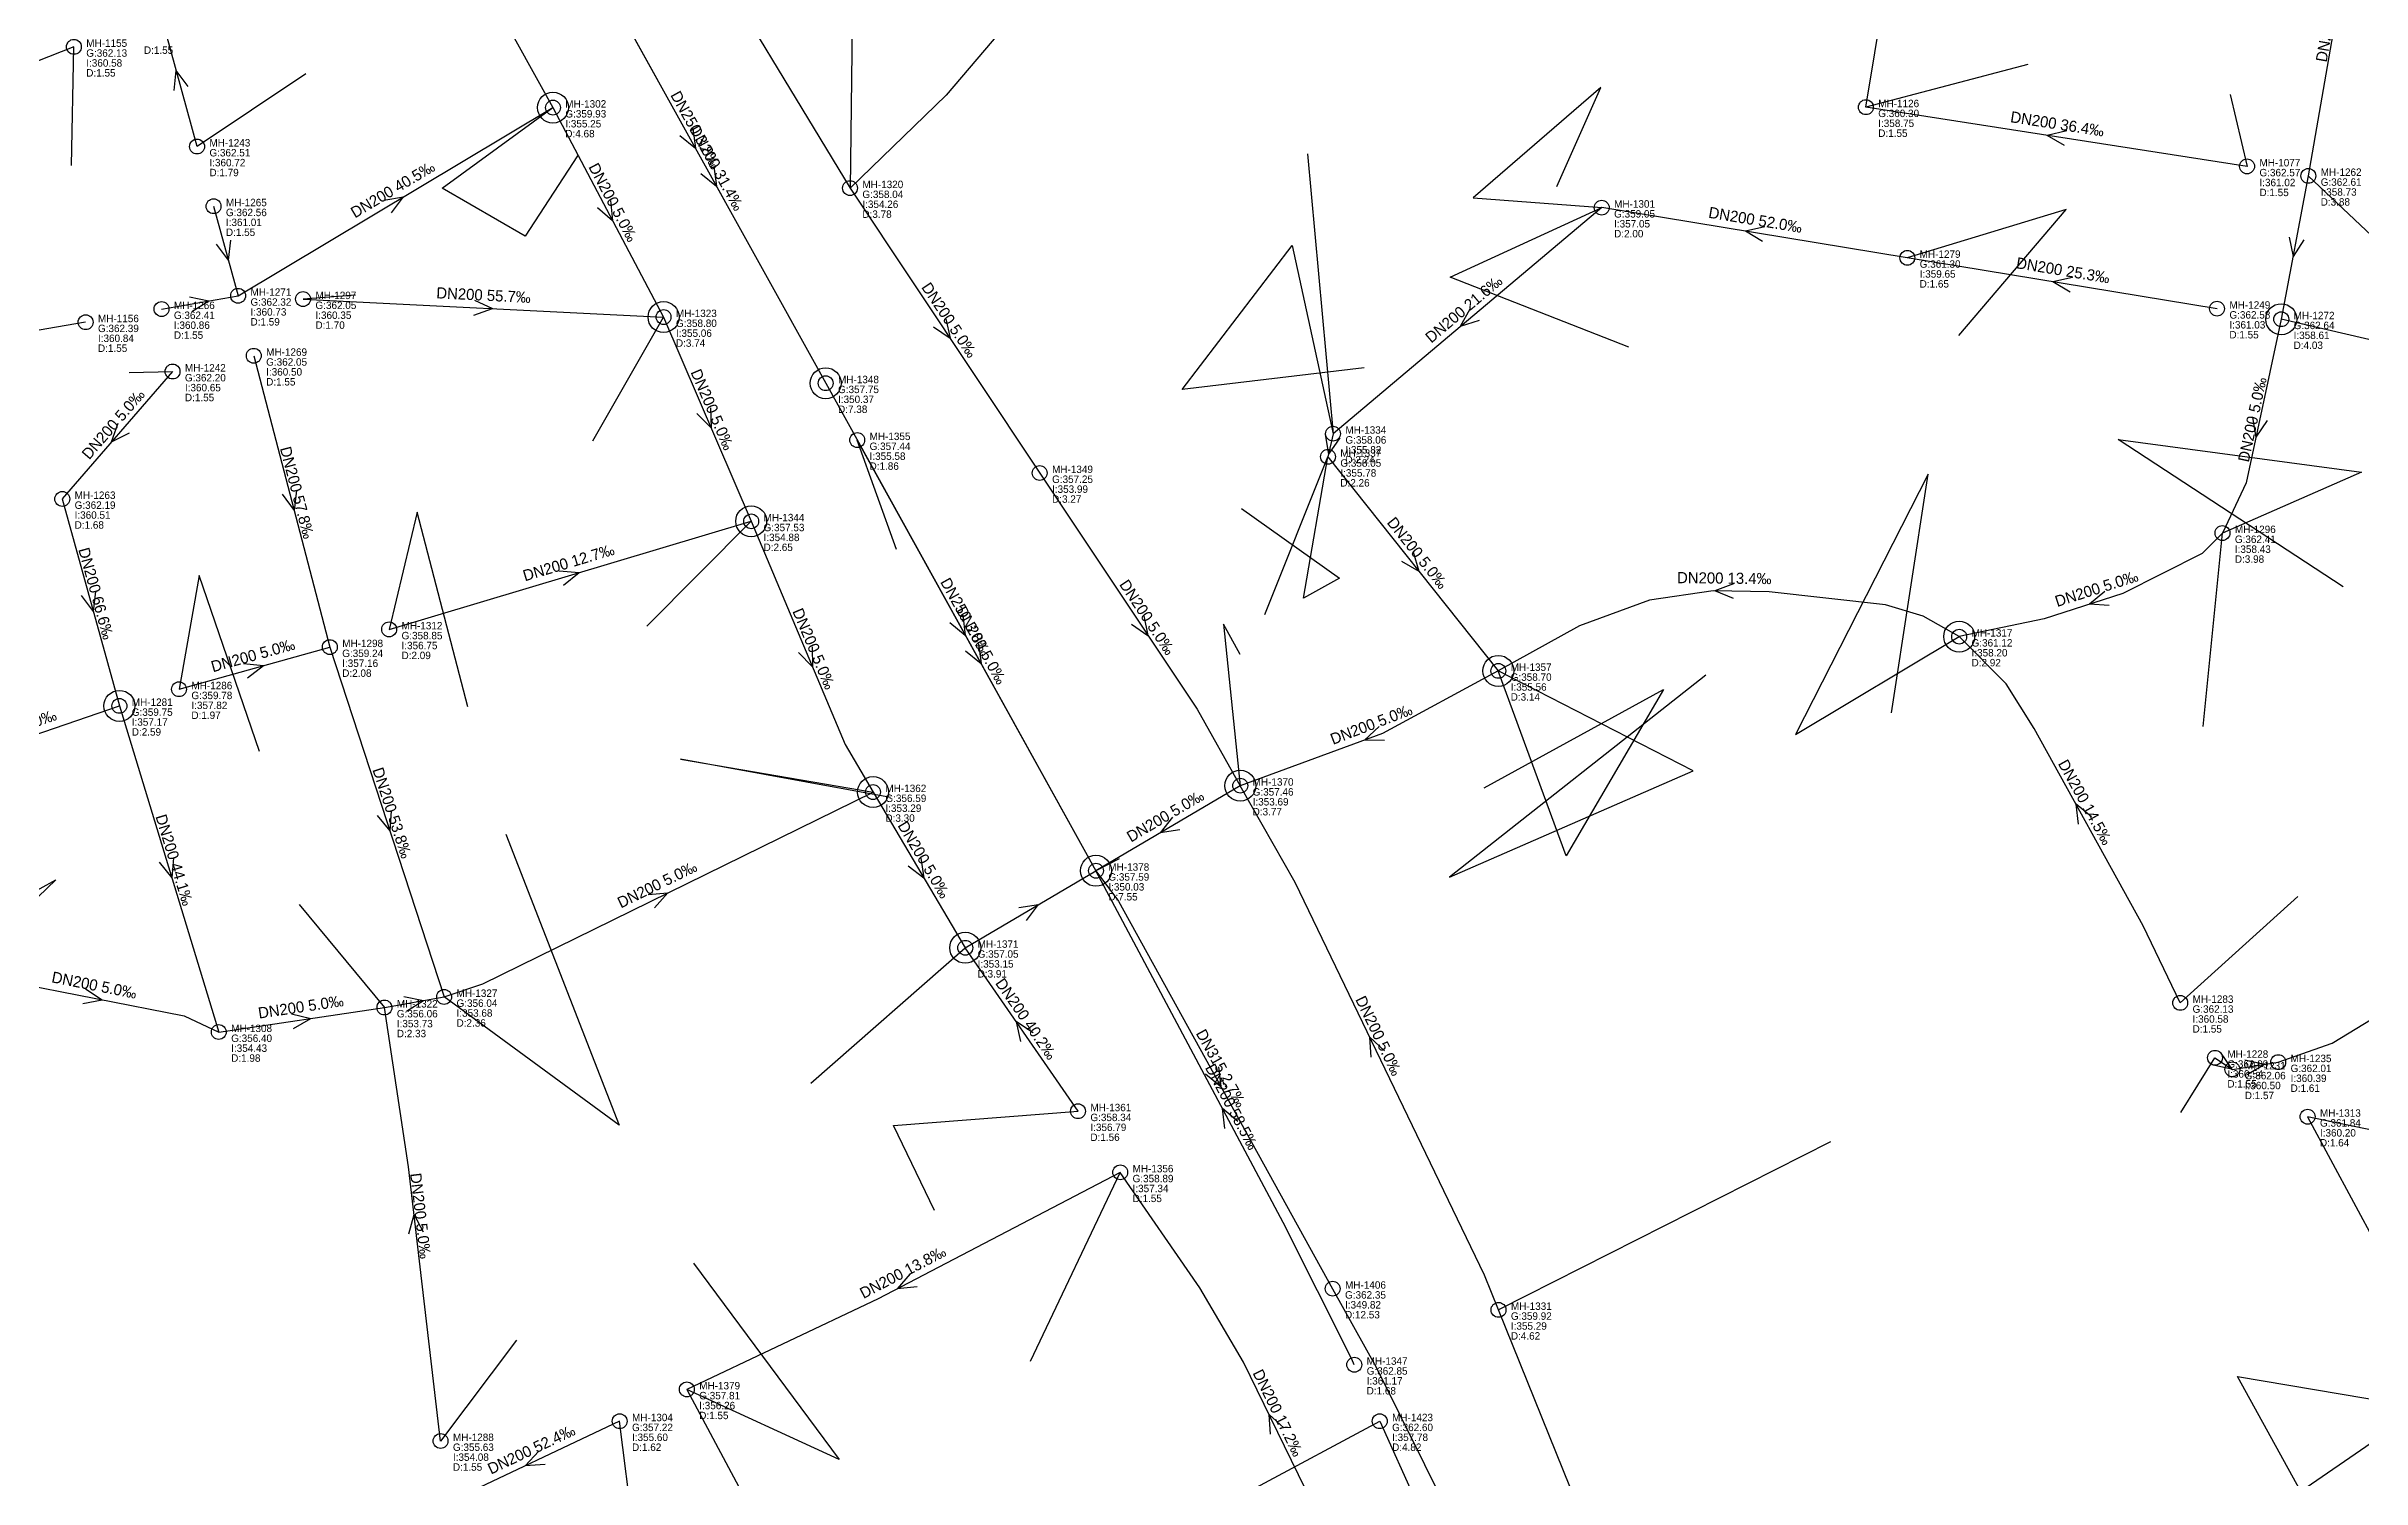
# Model space of a CAD drawing. Header units: metres. Extents: x 449900 to 451990, y 2566732 to 2570847.
# Drawn here: x 450203.5 to 450577.4, y 2568299 to 2568530.3 of the extents above; entities that cross this region are included whole.
import ezdxf
from ezdxf.enums import TextEntityAlignment as Align

# ---------------------------------------------------------------- set-up
doc = ezdxf.new("R2010")
doc.units = ezdxf.units.M
for name, color, linetype in [('SEW-DROP', 6, 'Continuous'), ('SEW-LABEL', 2, 'Continuous'), ('SEW-MH', 7, 'Continuous'), ('SEW-MH-LABEL', 8, 'Continuous'), ('SEW-PIPE-DN200', 3, 'Continuous'), ('SEW-PIPE-DN250', 4, 'Continuous'), ('SEW-PIPE-DN315', 5, 'Continuous'), ('SEW-RIDER', 8, 'Continuous')]:
    doc.layers.add(name, color=color, linetype=linetype)

msp = doc.modelspace()

# ---------------------------------------------------------------- linework, layer by layer
at = {"layer": 'SEW-DROP'}
for centre in [(450285.32, 2568520.36), (450303.18, 2568486.55), (450564.41, 2568486.2), (450329.36, 2568475.87), (450317.33, 2568453.58), (450512.4, 2568434.96), (450437.98, 2568429.43), (450215.31, 2568423.78), (450337.01, 2568409.87), (450396.31, 2568410.9), (450396.31, 2568410.9), (450373.01, 2568397.17), (450373.01, 2568397.17), (450373.01, 2568397.17), (450373.01, 2568397.17), (450351.9, 2568384.73)]:
    msp.add_circle(centre, 2.5, dxfattribs=at)
at = {"layer": 'SEW-LABEL'}
for p, q in [((450224.13, 2568523.12), (450224.49, 2568526.33)), ((450226.44, 2568523.75), (450224.49, 2568526.33)), ((450305.83, 2568515.84), (450308.33, 2568513.79)), ((450307.93, 2568517), (450308.33, 2568513.79)), ((450529.78, 2568516.61), (450526.63, 2568515.88)), ((450529.41, 2568514.23), (450526.63, 2568515.88)), ((450309.22, 2568509.71), (450311.73, 2568507.67)), ((450311.32, 2568510.88), (450311.73, 2568507.67)), ((450258, 2568505.43), (450261.19, 2568505.94)), ((450259.23, 2568503.37), (450261.19, 2568505.94)), ((450294.61, 2568505.34), (450294.95, 2568502.13)), ((450292.49, 2568504.22), (450294.95, 2568502.13)), ((450481.02, 2568501.1), (450477.87, 2568500.4)), ((450230.94, 2568498.34), (450232.89, 2568495.76)), ((450233.25, 2568498.98), (450232.89, 2568495.76)), ((450480.63, 2568498.73), (450477.87, 2568500.4)), ((450565.69, 2568499.47), (450566.31, 2568496.3)), ((450568.05, 2568499.02), (450566.31, 2568496.3)), ((450226.61, 2568489.84), (450229.77, 2568489.17)), ((450530.71, 2568492.95), (450527.55, 2568492.25)), ((450530.32, 2568490.58), (450527.55, 2568492.25)), ((450227.02, 2568487.47), (450229.77, 2568489.17)), ((450272.52, 2568486.88), (450275.57, 2568487.93)), ((450272.63, 2568489.28), (450275.57, 2568487.93)), ((450348.77, 2568486.28), (450349.44, 2568483.12)), ((450433.36, 2568487.85), (450431.83, 2568485)), ((450434.9, 2568486.01), (450431.83, 2568485)), ((450346.77, 2568484.95), (450349.44, 2568483.12)), ((450308.56, 2568470.97), (450310.85, 2568468.69)), ((450310.77, 2568471.92), (450310.85, 2568468.69)), ((450215.06, 2568469.39), (450214, 2568466.34)), ((450216.88, 2568467.82), (450214, 2568466.34)), ((450410.03, 2568467.58), (450410.55, 2568464.39)), ((450412.37, 2568467.06), (450410.55, 2568464.39)), ((450559.76, 2568470.34), (450560.31, 2568467.15)), ((450562.11, 2568469.83), (450560.31, 2568467.15)), ((450241.61, 2568457.94), (450243.53, 2568455.34)), ((450243.93, 2568458.54), (450243.53, 2568455.34)), ((450424.23, 2568448.63), (450425.16, 2568445.54)), ((450286.32, 2568445.58), (450289.54, 2568445.29)), ((450287.01, 2568443.28), (450289.54, 2568445.29)), ((450422.35, 2568447.14), (450425.16, 2568445.54)), ((450209.14, 2568441.61), (450211.09, 2568439.04)), ((450211.45, 2568442.25), (450211.09, 2568439.04)), ((450475.98, 2568443.49), (450472.96, 2568442.33)), ((450475.95, 2568441.09), (450472.96, 2568442.33)), ((450535.91, 2568442.25), (450533.42, 2568440.19)), ((450349.41, 2568437.25), (450351.91, 2568435.21)), ((450351.51, 2568438.41), (450351.91, 2568435.21)), ((450378.72, 2568436.98), (450381.38, 2568435.15)), ((450380.72, 2568438.31), (450381.38, 2568435.15)), ((450536.64, 2568439.96), (450533.42, 2568440.19)), ((450327.17, 2568433.31), (450327.23, 2568430.08)), ((450354.05, 2568433.82), (450354.46, 2568430.62)), ((450235.35, 2568430.63), (450238.56, 2568430.28)), ((450235.99, 2568428.31), (450238.56, 2568430.28)), ((450324.96, 2568432.38), (450327.23, 2568430.08)), ((450351.95, 2568432.66), (450354.46, 2568430.62)), ((450418.75, 2568420.43), (450416.38, 2568418.23)), ((450419.61, 2568418.18), (450416.38, 2568418.23)), ((450531.67, 2568404.7), (450531.27, 2568407.91)), ((450533.77, 2568405.86), (450531.27, 2568407.91)), ((450256.91, 2568406.09), (450258.99, 2568403.61)), ((450259.19, 2568406.84), (450258.99, 2568403.61)), ((450385.34, 2568405.83), (450383.37, 2568403.27)), ((450386.56, 2568403.76), (450383.37, 2568403.27)), ((450221.75, 2568398.54), (450223.77, 2568396.02)), ((450224.05, 2568399.24), (450223.77, 2568396.02)), ((450342.66, 2568397.98), (450345.22, 2568396.01)), ((450344.72, 2568399.2), (450345.22, 2568396.01)), ((450300.67, 2568393.35), (450303.89, 2568393.6)), ((450301.72, 2568391.2), (450303.89, 2568393.6)), ((450360.55, 2568391.22), (450363.75, 2568391.71)), ((450361.77, 2568389.15), (450363.75, 2568391.71)), ((450209.84, 2568378.1), (450212.55, 2568376.34)), ((450209.38, 2568375.74), (450212.55, 2568376.34)), ((450243.08, 2568374.08), (450246.22, 2568373.33)), ((450261.24, 2568376.87), (450264.41, 2568376.21)), ((450261.66, 2568374.51), (450264.41, 2568376.21)), ((450243.43, 2568371.7), (450246.22, 2568373.33)), ((450360.87, 2568369.63), (450360.15, 2568372.78)), ((450362.84, 2568370.99), (450360.15, 2568372.78)), ((450417.44, 2568367.07), (450417.22, 2568370.3)), ((450419.6, 2568368.12), (450417.22, 2568370.3)), ((450554.53, 2568367.87), (450556.36, 2568365.21)), ((450558.55, 2568366.64), (450561.7, 2568365.92)), ((450390.67, 2568364.38), (450393.18, 2568362.33)), ((450392.77, 2568365.54), (450393.18, 2568362.33)), ((450553.2, 2568365.87), (450556.36, 2568365.21)), ((450558.92, 2568364.27), (450561.7, 2568365.92)), ((450393.8, 2568355.56), (450393.45, 2568358.77)), ((450395.92, 2568356.69), (450393.45, 2568358.77)), ((450262.05, 2568338.53), (450262.89, 2568341.65)), ((450264.43, 2568338.81), (450262.89, 2568341.65)), ((450343.01, 2568332.12), (450340.9, 2568329.66)), ((450344.12, 2568329.99), (450340.9, 2568329.66)), ((450401.19, 2568306.19), (450400.96, 2568309.41)), ((450403.35, 2568307.24), (450400.96, 2568309.41)), ((450283.06, 2568303.47), (450280.86, 2568301.1)), ((450284.08, 2568301.3), (450280.86, 2568301.1))]:
    msp.add_line(p, q, dxfattribs=at)
at = {"layer": 'SEW-MH'}
for centre in [(450207.96, 2568530.17), (450285.32, 2568520.36), (450497.33, 2568520.43), (450227.85, 2568514.08), (450558.89, 2568510.87), (450333.29, 2568507.36), (450568.78, 2568509.34), (450230.51, 2568504.44), (450454.68, 2568504.21), (450504.02, 2568496.11), (450234.48, 2568489.98), (450244.97, 2568489.45), (450209.85, 2568485.72), (450222.11, 2568487.84), (450303.18, 2568486.55), (450554.04, 2568487.9), (450564.41, 2568486.2), (450223.89, 2568477.76), (450237.01, 2568480.3), (450329.36, 2568475.87), (450334.45, 2568466.69), (450411.29, 2568467.72), (450410.47, 2568463.99), (450363.92, 2568461.37), (450206.08, 2568457.19), (450317.33, 2568453.58), (450554.92, 2568451.68), (450258.87, 2568436.13), (450249.29, 2568433.27), (450512.4, 2568434.96), (450437.98, 2568429.43), (450224.94, 2568426.47), (450215.31, 2568423.78), (450337.01, 2568409.87), (450396.31, 2568410.9), (450373.01, 2568397.17), (450351.9, 2568384.73), (450267.75, 2568376.8), (450258.11, 2568375.09), (450548.09, 2568375.84), (450231.36, 2568371.13), (450553.71, 2568366.97), (450556.52, 2568365.1), (450563.92, 2568366.27), (450370.11, 2568358.35), (450568.66, 2568357.46), (450376.92, 2568348.48), (450411.23, 2568329.7), (450438.01, 2568326.28), (450414.72, 2568317.42), (450306.94, 2568313.44), (450267.17, 2568305.11), (450296.09, 2568308.31), (450418.83, 2568308.31)]:
    msp.add_circle(centre, 1.2, dxfattribs=at)
at = {"layer": 'SEW-PIPE-DN200'}
for points in [[(450288.88, 2568585.59), (450307.01, 2568550.78), (450333.29, 2568507.36)], [(450497.33, 2568520.43), (450497.33, 2568520.43), (450507.33, 2568580.89)], [(450378.06, 2568566.85), (450365.67, 2568544.37), (450358.73, 2568534), (450348.8, 2568522.39), (450333.29, 2568507.36)], [(450578.68, 2568556.78), (450575.16, 2568546.25), (450568.78, 2568509.34)], [(450267.17, 2568553.12), (450285.32, 2568520.36)], [(450292.64, 2568542.1), (450329.36, 2568475.87)], [(450227.85, 2568514.08), (450221.92, 2568535.68)], [(450207.96, 2568530.17), (450166.74, 2568513.9), (450166.74, 2568513.9)], [(450234.48, 2568489.98), (450285.32, 2568520.36)], [(450285.32, 2568520.36), (450303.18, 2568486.55)], [(450558.89, 2568510.87), (450497.33, 2568520.43)], [(450568.78, 2568509.34), (450564.41, 2568486.2)], [(450230.51, 2568504.44), (450234.48, 2568489.98)], [(450333.29, 2568507.36), (450363.92, 2568461.37)], [(450454.68, 2568504.21), (450454.68, 2568504.21), (450411.29, 2568467.72), (450411.29, 2568467.72)], [(450504.02, 2568496.11), (450454.68, 2568504.21)], [(450554.04, 2568487.9), (450504.02, 2568496.11)], [(450222.11, 2568487.84), (450234.48, 2568489.98)], [(450244.97, 2568489.45), (450303.18, 2568486.55)], [(450209.85, 2568485.72), (450176.42, 2568479.95)], [(450303.18, 2568486.55), (450317.33, 2568453.58)], [(450564.41, 2568486.2), (450558.72, 2568459.78), (450554.92, 2568451.68)], [(450616.63, 2568474.08), (450564.41, 2568486.2)], [(450237.01, 2568480.3), (450249.29, 2568433.27)], [(450223.89, 2568477.76), (450206.08, 2568457.19)], [(450411.29, 2568467.72), (450410.47, 2568463.99), (450410.47, 2568463.99)], [(450334.45, 2568466.69), (450373.01, 2568397.17)], [(450410.47, 2568463.99), (450437.98, 2568429.43)], [(450363.92, 2568461.37), (450389.33, 2568423.23), (450396.31, 2568410.9)], [(450206.08, 2568457.19), (450215.31, 2568423.78)], [(450258.87, 2568436.13), (450317.33, 2568453.58)], [(450317.33, 2568453.58), (450332.51, 2568417.55), (450337.01, 2568409.87)], [(450554.92, 2568451.68), (450551.66, 2568448.37), (450538.85, 2568441.93), (450526.11, 2568437.86), (450512.4, 2568434.96)], [(450512.4, 2568434.96), (450506.61, 2568438.29), (450500.48, 2568440.12), (450481.71, 2568442.17), (450472.66, 2568442.34), (450462.38, 2568440.87), (450451.11, 2568436.68), (450437.98, 2568429.43)], [(450224.94, 2568426.47), (450249.29, 2568433.27)], [(450249.29, 2568433.27), (450267.75, 2568376.8)], [(450548.09, 2568375.84), (450542.12, 2568388.28), (450524.5, 2568420.15), (450519.97, 2568427.34), (450512.4, 2568434.96)], [(450437.98, 2568429.43), (450419.28, 2568419.32), (450396.31, 2568410.9)], [(450182.21, 2568412.42), (450215.31, 2568423.78)], [(450215.31, 2568423.78), (450231.36, 2568371.13)], [(450396.31, 2568410.9), (450373.01, 2568397.17)], [(450438.01, 2568326.28), (450435.76, 2568331.87), (450405.17, 2568395.26), (450396.31, 2568410.9)], [(450267.75, 2568376.8), (450274.01, 2568378.93), (450337.01, 2568409.87)], [(450337.01, 2568409.87), (450351.9, 2568384.73)], [(450351.9, 2568384.73), (450373.01, 2568397.17)], [(450414.72, 2568317.42), (450414.32, 2568318.32), (450403.24, 2568340.38), (450373.01, 2568397.17)], [(450563.92, 2568366.27), (450572.64, 2568369.35), (450594.19, 2568382.45), (450622.14, 2568397.81)], [(450370.11, 2568358.35), (450351.9, 2568384.73)], [(450190.68, 2568381.91), (450197.26, 2568379.34), (450225.75, 2568373.75), (450231.36, 2568371.13)], [(450231.36, 2568371.13), (450258.11, 2568375.09)], [(450258.11, 2568375.09), (450267.75, 2568376.8)], [(450267.17, 2568305.11), (450261.98, 2568349.39), (450258.11, 2568375.09)], [(450553.71, 2568366.97), (450553.71, 2568366.97), (450556.52, 2568365.1)], [(450556.52, 2568365.1), (450556.52, 2568365.1), (450563.92, 2568366.27)], [(450568.66, 2568357.46), (450594.63, 2568309.22), (450594.63, 2568309.22)], [(450376.92, 2568348.48), (450337.86, 2568328.07), (450306.94, 2568313.44)], [(450421.28, 2568264.9), (450412.34, 2568286.09), (450396.83, 2568317.86), (450389.78, 2568329.85), (450376.92, 2568348.48)], [(450472.29, 2568232.42), (450460.95, 2568268.68), (450456.61, 2568280.15), (450438.01, 2568326.28)], [(450306.94, 2568313.44), (450341.4, 2568248.98)], [(450296.09, 2568308.31), (450268.33, 2568295.18)], [(450418.83, 2568308.31), (450424.71, 2568295.29), (450433.21, 2568273.38), (450446.79, 2568234.25), (450452.2, 2568214.17)]]:
    msp.add_lwpolyline(points, dxfattribs=at)
at = {"layer": 'SEW-PIPE-DN250'}
for points in [[(450285.85, 2568554.34), (450329.36, 2568475.87)], [(450329.36, 2568475.87), (450373.01, 2568397.17)]]:
    msp.add_lwpolyline(points, dxfattribs=at)
at = {"layer": 'SEW-PIPE-DN315'}
for points in [[(450373.01, 2568397.17), (450376.62, 2568392.26), (450411.23, 2568329.7)], [(450411.23, 2568329.7), (450418.25, 2568317.03), (450430.01, 2568293.39), (450439.87, 2568270.86), (450448.48, 2568247.9)]]:
    msp.add_lwpolyline(points, dxfattribs=at)
at = {"layer": 'SEW-RIDER'}
for points in [[(450333.75, 2568542.6), (450333.29, 2568507.36)], [(450207.58, 2568511.01), (450207.96, 2568530.17)], [(450523.48, 2568527.31), (450497.33, 2568520.43)], [(450245.41, 2568525.79), (450227.85, 2568514.08)], [(450447.41, 2568507.6), (450454.51, 2568523.6), (450433.91, 2568505.82), (450454.68, 2568504.21)], [(450289.27, 2568512.56), (450280.81, 2568499.59), (450267.43, 2568507.34), (450285.32, 2568520.36)], [(450556.15, 2568522.45), (450558.89, 2568510.87)], [(450587.49, 2568516.21), (450583.72, 2568495.24), (450568.78, 2568509.34)], [(450407.16, 2568512.91), (450411.29, 2568467.72)], [(450459.08, 2568481.71), (450430.23, 2568493.01), (450454.68, 2568504.21)], [(450512.34, 2568483.59), (450529.69, 2568503.89), (450504.02, 2568496.11)], [(450416.31, 2568478.36), (450386.91, 2568474.88), (450404.7, 2568498.11), (450411.29, 2568467.72)], [(450253.44, 2568490.11), (450244.97, 2568489.45)], [(450291.77, 2568466.57), (450303.18, 2568486.55)], [(450216.87, 2568477.6), (450223.89, 2568477.76)], [(450340.78, 2568449.03), (450334.45, 2568466.69)], [(450396.52, 2568455.66), (450412.33, 2568444.41), (450406.5, 2568441.17), (450410.47, 2568463.99)], [(450400.3, 2568438.53), (450410.47, 2568463.99)], [(450574.42, 2568442.98), (450538.09, 2568466.79), (450577.39, 2568461.51), (450554.92, 2568451.68)], [(450501.45, 2568422.65), (450507.41, 2568461.21), (450485.96, 2568419.17), (450512.4, 2568434.96)], [(450271.56, 2568423.65), (450263.42, 2568455.03), (450258.87, 2568436.13)], [(450300.48, 2568436.66), (450317.33, 2568453.58)], [(450551.81, 2568420.47), (450554.92, 2568451.68)], [(450237.95, 2568416.44), (450228.17, 2568444.82), (450224.94, 2568426.47)], [(450396.31, 2568432.07), (450393.61, 2568436.99), (450396.31, 2568410.9)], [(450471.5, 2568428.73), (450430.09, 2568396.15), (450469.45, 2568413.31), (450437.98, 2568429.43)], [(450435.68, 2568410.56), (450464.67, 2568426.4), (450448.96, 2568399.6), (450437.98, 2568429.43)], [(450339.84, 2568409.01), (450305.92, 2568415.17), (450337.01, 2568409.87)], [(450277.71, 2568403.06), (450296.03, 2568356.1), (450267.75, 2568376.8)], [(450376.78, 2568399.07), (450373.01, 2568397.17)], [(450177.17, 2568380.32), (450205.04, 2568395.71), (450190.68, 2568381.91)], [(450567.09, 2568393.01), (450548.09, 2568375.84)], [(450244.35, 2568391.73), (450258.11, 2568375.09)], [(450326.97, 2568362.88), (450351.9, 2568384.73)], [(450548.19, 2568358.13), (450553.71, 2568366.97)], [(450346.93, 2568342.33), (450340.32, 2568356.03), (450370.11, 2568358.35)], [(450593.09, 2568352.39), (450568.66, 2568357.46)], [(450491.63, 2568353.43), (450438.01, 2568326.28)], [(450362.41, 2568318.02), (450376.92, 2568348.48)], [(450308.04, 2568333.81), (450331.52, 2568302.1), (450306.94, 2568313.44)], [(450279.44, 2568321.38), (450267.17, 2568305.11)], [(450603.37, 2568321.57), (450567.56, 2568296.98), (450557.35, 2568315.53), (450594.63, 2568309.22)], [(450298.25, 2568290.86), (450296.09, 2568308.31)], [(450378.67, 2568286.81), (450418.83, 2568308.31)]]:
    msp.add_lwpolyline(points, dxfattribs=at)

# ---------------------------------------------------------------- texts
at = {"layer": 'SEW-LABEL'}
for s, rotation, p in [('DN200 5.0‰', 80.1802, (450572.92, 2568534.46)), ('DN250 3.8‰', -60.9901, (450307.61, 2568516.31)), ('DN200 36.4‰', 351.1761, (450528.11, 2568516.85)), ('DN200 31.4‰', -60.9901, (450311, 2568510.18)), ('DN200 40.5‰', 30.8596, (450259.9, 2568506.37)), ('DN200 5.0‰', -62.1523, (450294.25, 2568504.65)), ('DN200 52.0‰', 350.6815, (450479.35, 2568501.36)), ('DN200 25.3‰', 350.6815, (450529.03, 2568493.21)), ('DN200 55.7‰', -2.8507, (450274.07, 2568489.2)), ('DN200 5.0‰', -56.3349, (450348.6, 2568485.57)), ('DN200 21.6‰', 40.0622, (450432.98, 2568487.16)), ('DN200 5.0‰', -66.7666, (450310.25, 2568471.27)), ('DN200 5.0‰', 49.0965, (450214.99, 2568468.67)), ('DN200 5.0‰', 77.855, (450560.62, 2568469.82)), ('DN200 57.8‰', -75.3642, (450243.15, 2568457.99)), ('DN200 5.0‰', -51.4686, (450424.23, 2568447.91)), ('DN200 66.6‰', -74.5616, (450210.69, 2568441.69)), ('DN200 12.7‰', 16.6174, (450288.1, 2568446.06)), ('DN250 3.8‰', -60.9911, (450351.18, 2568437.72)), ('DN200 13.4‰', 359.3784, (450474.46, 2568443.51)), ('DN200 5.0‰', 17.6963, (450534.85, 2568441.85)), ('DN200 5.0‰', -56.3349, (450380.55, 2568437.6)), ('DN200 5.0‰', -67.1556, (450326.65, 2568432.66)), ('DN200 5.0‰', -60.9911, (450353.73, 2568433.13)), ('DN200 5.0‰', 15.6079, (450237.11, 2568431.07)), ('DN200 5.0‰', 18.9376, (450198.76, 2568419.3)), ('DN200 5.0‰', 20.9641, (450417.78, 2568419.97)), ('DN200 14.5‰', 298.9432, (450531.99, 2568407.8)), ('DN200 53.8‰', -71.8998, (450258.52, 2568406.24)), ('DN200 5.0‰', 30.5026, (450384.66, 2568405.23)), ('DN200 44.1‰', -73.0406, (450223.34, 2568398.65)), ('DN200 5.0‰', -59.3503, (450344.46, 2568398.5)), ('DN200 5.0‰', 26.1553, (450302.54, 2568394.14)), ('DN200 5.0‰', -11.1064, (450211.08, 2568377.83)), ('DN200 40.2‰', 304.6109, (450361, 2568372.74)), ('DN200 5.0‰', 8.4386, (450244.74, 2568374.31)), ('DN200 5.0‰', 295.756, (450417.87, 2568370.14)), ('DN315 2.7‰', -61.0417, (450392.45, 2568364.85)), ('DN200 58.5‰', 298.0331, (450394.16, 2568358.65)), ('DN200 5.0‰', 276.6831, (450263.06, 2568341.36)), ('DN200 13.8‰', 27.5757, (450342.23, 2568331.56)), ('DN200 17.2‰', 296.0267, (450401.61, 2568309.26)), ('DN200 52.4‰', 25.323, (450282.21, 2568302.94))]:
    msp.add_text(s, height=1.8, rotation=rotation, dxfattribs=at).set_placement(p, align=Align.CENTER)
at = {"layer": 'SEW-MH-LABEL'}
for s, p in [('MH-1155', (450209.96, 2568530.17)), ('G:362.13', (450209.96, 2568528.57)), ('I:360.58', (450209.96, 2568526.97)), ('D:1.55', (450219.27, 2568529.04)), ('D:1.55', (450209.96, 2568525.37)), ('G:359.93', (450287.32, 2568518.76)), ('MH-1302', (450287.32, 2568520.36)), ('G:360.30', (450499.33, 2568518.83)), ('MH-1126', (450499.33, 2568520.43)), ('D:4.68', (450287.32, 2568515.56)), ('I:355.25', (450287.32, 2568517.16)), ('D:1.55', (450499.33, 2568515.63)), ('I:358.75', (450499.33, 2568517.23)), ('G:362.51', (450229.85, 2568512.48)), ('MH-1243', (450229.85, 2568514.08)), ('I:360.72', (450229.85, 2568510.88)), ('MH-1077', (450560.89, 2568510.87)), ('D:1.79', (450229.85, 2568509.28)), ('MH-1320', (450335.29, 2568507.36)), ('G:362.57', (450560.89, 2568509.27)), ('I:361.02', (450560.89, 2568507.67)), ('G:362.61', (450570.78, 2568507.74)), ('MH-1262', (450570.78, 2568509.34)), ('MH-1265', (450232.51, 2568504.44)), ('G:358.04', (450335.29, 2568505.76)), ('I:354.26', (450335.29, 2568504.16)), ('MH-1301', (450456.68, 2568504.21)), ('D:1.55', (450560.89, 2568506.07)), ('D:3.88', (450570.78, 2568504.54)), ('I:358.73', (450570.78, 2568506.14)), ('G:362.56', (450232.51, 2568502.84)), ('D:1.55', (450232.51, 2568499.64)), ('I:361.01', (450232.51, 2568501.24)), ('D:3.78', (450335.29, 2568502.56)), ('G:359.05', (450456.68, 2568502.61)), ('D:2.00', (450456.68, 2568499.41)), ('I:357.05', (450456.68, 2568501.01)), ('MH-1279', (450506.02, 2568496.11)), ('G:361.30', (450506.02, 2568494.51)), ('I:359.65', (450506.02, 2568492.91)), ('G:362.32', (450236.48, 2568488.38)), ('MH-1271', (450236.48, 2568489.98)), ('MH-1297', (450246.97, 2568489.45)), ('D:1.65', (450506.02, 2568491.31)), ('MH-1156', (450211.85, 2568485.72)), ('G:362.41', (450224.11, 2568486.24)), ('MH-1266', (450224.11, 2568487.84)), ('I:360.86', (450224.11, 2568484.64)), ('D:1.59', (450236.48, 2568485.18)), ('I:360.73', (450236.48, 2568486.78)), ('G:362.05', (450246.97, 2568487.85)), ('D:1.70', (450246.97, 2568484.65)), ('I:360.35', (450246.97, 2568486.25)), ('G:358.80', (450305.18, 2568484.95)), ('MH-1323', (450305.18, 2568486.55)), ('G:362.58', (450556.04, 2568486.3)), ('MH-1249', (450556.04, 2568487.9)), ('I:361.03', (450556.04, 2568484.7)), ('G:362.64', (450566.41, 2568484.6)), ('MH-1272', (450566.41, 2568486.2)), ('G:362.39', (450211.85, 2568484.12)), ('D:1.55', (450211.85, 2568480.92)), ('I:360.84', (450211.85, 2568482.52)), ('D:1.55', (450224.11, 2568483.04)), ('D:3.74', (450305.18, 2568481.75)), ('I:355.06', (450305.18, 2568483.35)), ('D:1.55', (450556.04, 2568483.1)), ('D:4.03', (450566.41, 2568481.4)), ('I:358.61', (450566.41, 2568483)), ('MH-1242', (450225.89, 2568477.76)), ('G:362.05', (450239.01, 2568478.7)), ('MH-1269', (450239.01, 2568480.3)), ('I:360.50', (450239.01, 2568477.1)), ('G:362.20', (450225.89, 2568476.16)), ('I:360.65', (450225.89, 2568474.56)), ('D:1.55', (450239.01, 2568475.5)), ('G:357.75', (450331.36, 2568474.27)), ('MH-1348', (450331.36, 2568475.87)), ('D:1.55', (450225.89, 2568472.96)), ('D:7.38', (450331.36, 2568471.07)), ('I:350.37', (450331.36, 2568472.67)), ('MH-1355', (450336.45, 2568466.69)), ('G:358.06', (450413.29, 2568466.12)), ('MH-1334', (450413.29, 2568467.72)), ('G:357.44', (450336.45, 2568465.09)), ('I:355.58', (450336.45, 2568463.49)), ('G:358.05', (450412.47, 2568462.39)), ('MH-1337', (450412.47, 2568463.99)), ('D:2.24', (450413.29, 2568462.92)), ('I:355.82', (450413.29, 2568464.52)), ('D:1.86', (450336.45, 2568461.89)), ('G:357.25', (450365.92, 2568459.77)), ('MH-1349', (450365.92, 2568461.37)), ('D:2.26', (450412.47, 2568459.19)), ('I:355.78', (450412.47, 2568460.79)), ('G:362.19', (450208.08, 2568455.59)), ('MH-1263', (450208.08, 2568457.19)), ('D:3.27', (450365.92, 2568456.57)), ('I:353.99', (450365.92, 2568458.17)), ('D:1.68', (450208.08, 2568452.39)), ('I:360.51', (450208.08, 2568453.99)), ('G:357.53', (450319.33, 2568451.98)), ('MH-1344', (450319.33, 2568453.58)), ('MH-1296', (450556.92, 2568451.68)), ('D:2.65', (450319.33, 2568448.78)), ('I:354.88', (450319.33, 2568450.38)), ('G:362.41', (450556.92, 2568450.08)), ('I:358.43', (450556.92, 2568448.48)), ('D:3.98', (450556.92, 2568446.88)), ('MH-1312', (450260.87, 2568436.13)), ('MH-1298', (450251.29, 2568433.27)), ('G:358.85', (450260.87, 2568434.53)), ('I:356.75', (450260.87, 2568432.93)), ('G:361.12', (450514.4, 2568433.36)), ('MH-1317', (450514.4, 2568434.96)), ('G:359.24', (450251.29, 2568431.67)), ('D:2.08', (450251.29, 2568428.47)), ('I:357.16', (450251.29, 2568430.07)), ('D:2.09', (450260.87, 2568431.33)), ('MH-1357', (450439.98, 2568429.43)), ('D:2.92', (450514.4, 2568430.16)), ('I:358.20', (450514.4, 2568431.76)), ('G:359.78', (450226.94, 2568424.87)), ('MH-1286', (450226.94, 2568426.47)), ('G:358.70', (450439.98, 2568427.83)), ('D:3.14', (450439.98, 2568424.63)), ('I:355.56', (450439.98, 2568426.23)), ('G:359.75', (450217.31, 2568422.18)), ('MH-1281', (450217.31, 2568423.78)), ('D:1.97', (450226.94, 2568421.67)), ('I:357.82', (450226.94, 2568423.27)), ('D:2.59', (450217.31, 2568418.98)), ('I:357.17', (450217.31, 2568420.58)), ('MH-1362', (450339.01, 2568409.87)), ('MH-1370', (450398.31, 2568410.9)), ('G:356.59', (450339.01, 2568408.27)), ('I:353.29', (450339.01, 2568406.67)), ('G:357.46', (450398.31, 2568409.3)), ('D:3.77', (450398.31, 2568406.1)), ('I:353.69', (450398.31, 2568407.7)), ('D:3.30', (450339.01, 2568405.07)), ('G:357.59', (450375.01, 2568395.57)), ('MH-1378', (450375.01, 2568397.17)), ('D:7.55', (450375.01, 2568392.37)), ('I:350.03', (450375.01, 2568393.97)), ('MH-1371', (450353.9, 2568384.73)), ('G:357.05', (450353.9, 2568383.13)), ('D:3.91', (450353.9, 2568379.93)), ('I:353.15', (450353.9, 2568381.53)), ('MH-1327', (450269.75, 2568376.8)), ('G:356.06', (450260.11, 2568373.49)), ('MH-1322', (450260.11, 2568375.09)), ('G:356.04', (450269.75, 2568375.2)), ('I:353.68', (450269.75, 2568373.6)), ('G:362.13', (450550.09, 2568374.24)), ('MH-1283', (450550.09, 2568375.84)), ('I:360.58', (450550.09, 2568372.64)), ('G:356.40', (450233.36, 2568369.53)), ('MH-1308', (450233.36, 2568371.13)), ('D:2.33', (450260.11, 2568370.29)), ('I:353.73', (450260.11, 2568371.89)), ('D:2.36', (450269.75, 2568372)), ('D:1.55', (450550.09, 2568371.04)), ('D:1.98', (450233.36, 2568366.33)), ('I:354.43', (450233.36, 2568367.93)), ('G:362.09', (450555.71, 2568365.37)), ('MH-1228', (450555.71, 2568366.97)), ('MH-1231', (450558.52, 2568365.1)), ('MH-1235', (450565.92, 2568366.27)), ('D:1.55', (450555.71, 2568362.17)), ('I:360.54', (450555.71, 2568363.77)), ('G:362.06', (450558.52, 2568363.5)), ('I:360.50', (450558.52, 2568361.9)), ('G:362.01', (450565.92, 2568364.67)), ('D:1.61', (450565.92, 2568361.47)), ('I:360.39', (450565.92, 2568363.07)), ('MH-1361', (450372.11, 2568358.35)), ('D:1.57', (450558.52, 2568360.3)), ('MH-1313', (450570.66, 2568357.46)), ('G:358.34', (450372.11, 2568356.75)), ('D:1.56', (450372.11, 2568353.55)), ('I:356.79', (450372.11, 2568355.15)), ('G:361.84', (450570.66, 2568355.86)), ('I:360.20', (450570.66, 2568354.26)), ('D:1.64', (450570.66, 2568352.66)), ('G:358.89', (450378.92, 2568346.88)), ('MH-1356', (450378.92, 2568348.48)), ('D:1.55', (450378.92, 2568343.68)), ('I:357.34', (450378.92, 2568345.28)), ('G:362.35', (450413.23, 2568328.1)), ('MH-1406', (450413.23, 2568329.7)), ('D:12.53', (450413.23, 2568324.9)), ('I:349.82', (450413.23, 2568326.5)), ('G:359.92', (450440.01, 2568324.68)), ('MH-1331', (450440.01, 2568326.28)), ('D:4.62', (450440.01, 2568321.48)), ('I:355.29', (450440.01, 2568323.08)), ('MH-1347', (450416.72, 2568317.42)), ('MH-1379', (450308.94, 2568313.44)), ('G:362.85', (450416.72, 2568315.82)), ('D:1.68', (450416.72, 2568312.62)), ('I:361.17', (450416.72, 2568314.22)), ('G:357.81', (450308.94, 2568311.84)), ('I:356.26', (450308.94, 2568310.24)), ('MH-1288', (450269.17, 2568305.11)), ('G:357.22', (450298.09, 2568306.71)), ('MH-1304', (450298.09, 2568308.31)), ('I:355.60', (450298.09, 2568305.11)), ('D:1.55', (450308.94, 2568308.64)), ('G:362.60', (450420.83, 2568306.71)), ('MH-1423', (450420.83, 2568308.31)), ('I:357.78', (450420.83, 2568305.11)), ('G:355.63', (450269.17, 2568303.51)), ('I:354.08', (450269.17, 2568301.91)), ('D:1.62', (450298.09, 2568303.51)), ('D:4.82', (450420.83, 2568303.51)), ('D:1.55', (450269.17, 2568300.31))]:
    msp.add_text(s, height=1.2, dxfattribs=at).set_placement(p)

doc.saveas('drawing.dxf')
